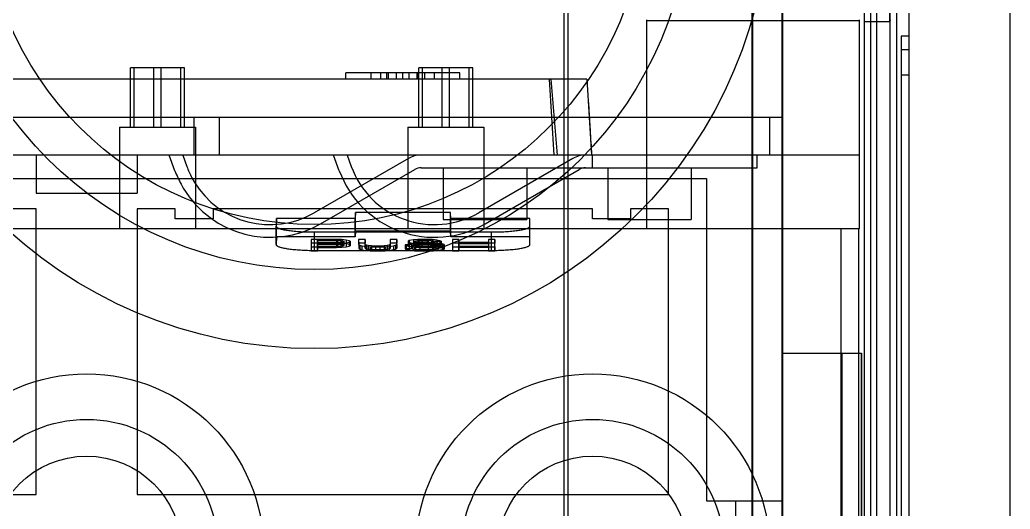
# Model space of a CAD drawing. Extents: x 0 to 226, y 0 to 271.
# Drawn here: x 147.7 to 226, y 47.6 to 86.3 of the extents above; entities that cross this region are included whole.
import ezdxf

# ---------------------------------------------------------------- set-up
doc = ezdxf.new("R2010")
doc.units = 0
doc.layers.add('-15N-THT. THIẾT BỊ ĐÓNG MỞ', color=40, linetype='CONTINUOUS')

# ---------------------------------------------------------------- blocks, each defined once
blk = doc.blocks.new('06 - N - SC VSD CHIẾU TRÊN ATV630D30~D45N4')
at = {"layer": '-15N-THT. THIẾT BỊ ĐÓNG MỞ'}
for p, q in [((112.995, -271), (112.995, -122.15)), ((78.038, -129), (78.038, -243.7)), ((104.99, -129), (104.99, -262)), ((94.99, -131.5), (94.99, -262)), ((92.6, -247), (92.6, -131.85)), ((92.661, -247), (92.661, -131.85)), ((94.982, -247), (94.982, -131.85)), ((101.481, -247), (101.481, -131.85)), ((101.99, -247), (101.99, -131.85)), ((102.453, -247), (102.453, -131.85)), ((103.49, -131.85), (103.49, -248)), ((104.03, -252.51), (104.03, -131.85)), ((103.481, -184.788), (103.481, -152.85)), ((77.704, -153.712), (77.704, -243.7)), ((84.282, -201.15), (84.282, -184.65)), ((84.282, -184.706), (101.088, -184.705)), ((101.088, -201.15), (101.088, -184.65)), ((103.497, -184.65), (103.481, -184.788)), ((101.481, -184.789), (103.481, -184.788)), ((104.39, -185.956), (104.39, -244.044)), ((104.39, -185.956), (104.39, -185.956)), ((104.99, -185.956), (104.39, -185.956)), ((104.99, -185.956), (104.99, -185.956)), ((104.39, -187), (104.99, -187)), ((104.39, -187), (104.39, -187)), ((104.99, -187), (104.99, -187)), ((47.733, -188.45), (43.467, -188.45)), ((43.467, -193.15), (43.467, -188.45)), ((43.767, -193.15), (43.767, -188.45)), ((45.299, -193.15), (45.299, -188.45)), ((45.901, -193.15), (45.901, -188.45)), ((47.433, -193.15), (47.433, -188.45)), ((47.733, -193.15), (47.733, -188.45)), ((70.523, -188.45), (66.257, -188.45)), ((66.257, -193.15), (66.257, -188.45)), ((66.557, -193.15), (66.557, -188.45)), ((68.089, -193.15), (68.089, -188.45)), ((68.691, -193.15), (68.691, -188.45)), ((70.223, -193.15), (70.223, -188.45)), ((70.523, -193.15), (70.523, -188.45)), ((76.693, -189.35), (3.297, -189.35)), ((69.49, -188.85), (60.49, -188.85)), ((60.49, -188.85), (60.49, -188.85)), ((60.49, -189.35), (60.49, -188.85)), ((60.49, -189.35), (60.49, -189.35)), ((62.49, -189.35), (62.49, -188.85)), ((63.24, -189.35), (63.24, -188.85)), ((63.74, -189.35), (63.74, -188.85)), ((66.115, -188.85), (63.865, -188.85)), ((63.865, -189.35), (63.865, -188.85)), ((64.49, -189.35), (64.49, -188.85)), ((64.99, -189.35), (64.99, -188.85)), ((65.49, -189.35), (65.49, -188.85)), ((66.115, -189.35), (66.115, -188.85)), ((66.24, -189.35), (66.24, -188.85)), ((66.74, -189.35), (66.74, -188.85)), ((67.49, -189.35), (67.49, -188.85)), ((69.49, -188.85), (69.49, -188.85)), ((69.49, -189.35), (69.49, -188.85)), ((69.49, -189.35), (69.49, -189.35)), ((76.556, -189.35), (76.922, -195.35)), ((79.545, -189.35), (76.693, -189.35)), ((76.693, -189.35), (77.194, -195.35)), ((79.545, -189.35), (79.545, -189.35)), ((79.545, -189.35), (79.91, -195.35)), ((104.39, -189), (104.99, -189)), ((79.657, -191.194), (79.667, -191.35)), ((79.667, -191.35), (79.682, -191.6)), ((79.682, -191.6), (79.697, -191.85)), ((1, -192.35), (94.99, -192.35)), ((48.5, -192.35), (48.5, -192.35)), ((48.5, -195.35), (48.5, -192.35)), ((50.5, -192.35), (50.5, -192.35)), ((50.5, -195.35), (50.5, -192.35)), ((79.697, -191.85), (79.712, -192.1)), ((79.712, -192.1), (79.743, -192.6)), ((79.737, -192.505), (79.75, -192.716)), ((93.99, -192.35), (93.99, -192.35)), ((93.99, -195.35), (93.99, -192.35)), ((94.99, -192.35), (94.99, -192.35)), ((42.6, -193.15), (48.6, -193.15)), ((42.6, -193.15), (42.6, -201.15)), ((48.6, -193.15), (48.6, -201.15)), ((65.39, -193.15), (71.39, -193.15)), ((65.39, -193.15), (65.39, -201.15)), ((71.39, -193.15), (71.39, -201.15)), ((79.743, -192.6), (79.758, -192.85)), ((79.75, -192.716), (79.763, -192.927)), ((79.758, -192.85), (79.788, -193.35)), ((79.763, -192.927), (79.776, -193.139)), ((79.776, -193.139), (79.788, -193.35)), ((79.788, -193.35), (79.804, -193.6)), ((79.788, -193.35), (79.804, -193.6)), ((79.804, -193.6), (79.91, -195.35)), ((79.804, -193.6), (79.819, -193.85)), ((79.819, -193.85), (79.834, -194.1)), ((79.834, -194.1), (79.85, -194.35)), ((79.85, -194.35), (79.865, -194.6)), ((79.865, -194.6), (79.88, -194.85)), ((79.88, -194.85), (79.896, -195.1)), ((101.088, -195.35), (13, -195.35)), ((36, -195.35), (36, -198.35)), ((44, -195.35), (44, -198.35)), ((46.982, -196.586), (46.533, -195.35)), ((46.533, -195.35), (46.533, -195.35)), ((47.597, -195.35), (47.922, -196.244)), ((47.597, -195.35), (47.597, -195.35)), ((48.5, -195.35), (48.5, -195.35)), ((50.5, -195.35), (50.5, -195.35)), ((65.428, -195.618), (57.99, -199.912)), ((59.523, -195.35), (59.523, -195.35)), ((59.972, -196.586), (59.523, -195.35)), ((60.587, -195.35), (60.587, -195.35)), ((60.587, -195.35), (60.912, -196.244)), ((65.428, -195.618), (65.428, -195.618)), ((66.428, -195.35), (66.428, -195.35)), ((78.428, -195.618), (70.99, -199.912)), ((78.428, -195.618), (78.428, -195.618)), ((79.428, -195.35), (79.428, -195.35)), ((79.896, -195.1), (79.911, -195.35)), ((79.91, -195.35), (79.91, -195.35)), ((79.99, -196.35), (79.99, -195.35)), ((79.99, -195.35), (79.99, -195.35)), ((92.99, -195.35), (92.99, -195.35)), ((92.99, -196.35), (92.99, -195.35)), ((93.99, -195.35), (93.99, -195.35)), ((94.99, -195.35), (94.99, -195.35)), ((101.088, -195.35), (101.088, -195.35)), ((47.922, -196.244), (47.922, -196.244)), ((60.912, -196.244), (60.912, -196.244)), ((66.428, -196.35), (66.428, -196.35)), ((66.428, -196.35), (92.99, -196.35)), ((68.19, -196.35), (68.19, -200.45)), ((74.79, -196.35), (74.79, -200.45)), ((77.99, -196.35), (77.99, -196.35)), ((79.428, -196.35), (79.428, -196.35)), ((79.99, -196.35), (79.99, -196.35)), ((81.19, -196.35), (81.19, -200.45)), ((87.79, -196.35), (87.79, -200.45)), ((90.99, -196.35), (90.99, -196.35)), ((92.99, -196.35), (92.99, -196.35)), ((-9, -197.2), (88.99, -197.2)), ((46.982, -196.586), (46.982, -196.586)), ((48.321, -197.139), (48.5, -197.456)), ((48.321, -197.139), (48.321, -197.139)), ((58.49, -200.778), (65.928, -196.484)), ((59.972, -196.586), (59.972, -196.586)), ((61.311, -197.139), (61.311, -197.139)), ((65.928, -196.484), (65.928, -196.484)), ((71.49, -200.778), (78.928, -196.484)), ((78.928, -196.484), (78.928, -196.484)), ((88.99, -197.2), (88.99, -197.2)), ((88.99, -197.2), (88.99, -222.7)), ((47.462, -197.654), (47.643, -197.971)), ((47.462, -197.654), (47.462, -197.654)), ((47.643, -197.971), (47.643, -197.971)), ((48.5, -197.456), (48.5, -197.456)), ((60.452, -197.654), (60.452, -197.654)), ((60.633, -197.971), (60.633, -197.971)), ((61.49, -197.456), (61.49, -197.456)), ((36, -198.35), (44, -198.35)), ((36, -199.6), (33, -199.6)), ((36, -199.6), (36, -199.6)), ((36, -222.2), (36, -199.6)), ((44, -199.6), (44, -199.6)), ((44, -199.6), (44, -222.2)), ((47, -199.6), (44, -199.6)), ((47, -199.6), (47, -199.6)), ((47, -200.4), (47, -199.6)), ((50, -199.6), (50, -199.6)), ((50, -199.6), (50, -200.4)), ((79.99, -199.6), (50, -199.6)), ((79.99, -199.6), (79.99, -199.6)), ((79.99, -200.4), (79.99, -199.6)), ((82.99, -199.6), (82.99, -199.6)), ((82.99, -199.6), (82.99, -200.4)), ((85.99, -199.6), (82.99, -199.6)), ((85.99, -199.6), (85.99, -199.6)), ((85.99, -222.2), (85.99, -199.6)), ((54.994, -200.359), (54.979, -200.969)), ((61.235, -200.359), (54.994, -200.359)), ((54.994, -201.813), (54.994, -200.359)), ((57.99, -199.912), (57.99, -199.912)), ((61.239, -199.901), (61.235, -200.359)), ((61.235, -201.813), (61.235, -200.359)), ((68.771, -199.901), (61.239, -199.901)), ((61.239, -201.355), (61.239, -199.901)), ((68.771, -201.355), (68.771, -199.901)), ((68.775, -200.359), (68.771, -199.901)), ((75.026, -200.359), (68.775, -200.359)), ((68.775, -201.813), (68.775, -200.359)), ((70.99, -199.912), (70.99, -199.912)), ((75.041, -200.969), (75.026, -200.359)), ((75.026, -201.813), (75.026, -200.359)), ((-83.471, -201.15), (101.088, -201.15)), ((36, -201.15), (36, -201.15)), ((44, -201.15), (44, -201.15)), ((47, -200.4), (47, -200.4)), ((50, -200.4), (47, -200.4)), ((50, -200.4), (50, -200.4)), ((54.979, -200.969), (54.979, -200.969)), ((54.979, -200.969), (54.979, -200.969)), ((54.979, -200.969), (54.979, -200.969)), ((54.979, -200.969), (54.979, -200.97)), ((54.979, -202.422), (54.979, -200.969)), ((54.979, -200.97), (54.979, -200.97)), ((54.979, -200.97), (54.979, -202.424)), ((54.979, -200.97), (54.982, -200.991)), ((54.982, -200.991), (54.992, -201.013)), ((54.992, -201.013), (55.007, -201.034)), ((55.007, -201.034), (55.03, -201.055)), ((55.03, -201.055), (55.059, -201.075)), ((55.059, -201.075), (55.094, -201.096)), ((55.094, -201.096), (55.136, -201.116)), ((55.136, -201.116), (55.184, -201.136)), ((55.184, -201.136), (55.238, -201.156)), ((55.238, -201.156), (55.297, -201.175)), ((58.49, -200.778), (58.49, -200.778)), ((68.19, -200.45), (74.79, -200.45)), ((71.49, -200.778), (71.49, -200.778)), ((74.723, -201.175), (74.783, -201.155)), ((74.783, -201.155), (74.837, -201.136)), ((74.837, -201.136), (74.885, -201.116)), ((74.885, -201.116), (74.926, -201.096)), ((74.926, -201.096), (74.961, -201.075)), ((74.961, -201.075), (74.99, -201.055)), ((74.99, -201.055), (75.013, -201.034)), ((75.013, -201.034), (75.029, -201.013)), ((75.029, -201.013), (75.038, -200.991)), ((75.038, -200.991), (75.041, -200.97)), ((75.041, -202.424), (75.041, -200.969)), ((75.041, -200.969), (75.041, -200.969)), ((75.041, -202.422), (75.041, -200.969)), ((79.99, -200.4), (79.99, -200.4)), ((82.99, -200.4), (79.99, -200.4)), ((81.19, -200.45), (87.79, -200.45)), ((82.99, -200.4), (82.99, -200.4)), ((84.282, -201.15), (84.282, -201.15)), ((85.99, -201.15), (85.99, -201.15)), ((88.99, -201.15), (88.99, -201.15)), ((99.645, -247), (99.645, -201.15)), ((101.042, -247), (101.042, -201.15)), ((101.088, -201.15), (101.088, -201.15)), ((54.994, -201.813), (54.979, -202.422)), ((61.235, -201.813), (54.994, -201.813)), ((55.297, -201.175), (55.363, -201.194)), ((55.363, -201.194), (55.434, -201.212)), ((55.434, -201.212), (55.511, -201.23)), ((55.511, -201.23), (55.593, -201.248)), ((55.593, -201.248), (55.68, -201.264)), ((55.68, -201.264), (55.773, -201.281)), ((55.773, -201.281), (55.87, -201.296)), ((55.87, -201.296), (55.971, -201.311)), ((55.971, -201.311), (56.077, -201.324)), ((56.077, -201.324), (56.187, -201.338)), ((56.187, -201.338), (56.291, -201.35)), ((56.291, -201.35), (56.408, -201.362)), ((56.408, -201.362), (56.53, -201.372)), ((56.53, -201.372), (56.654, -201.382)), ((56.654, -201.382), (56.781, -201.391)), ((56.781, -201.391), (56.911, -201.399)), ((56.911, -201.399), (57.042, -201.407)), ((57.042, -201.407), (57.175, -201.413)), ((57.175, -201.413), (57.31, -201.418)), ((57.31, -201.418), (57.447, -201.423)), ((57.447, -201.423), (57.584, -201.426)), ((57.584, -201.426), (57.723, -201.428)), ((57.723, -201.428), (57.864, -201.43)), ((57.864, -201.43), (58.005, -201.43)), ((58.005, -201.43), (72.005, -201.43)), ((58.005, -202.884), (58.005, -201.43)), ((61.239, -201.355), (61.235, -201.813)), ((68.771, -201.355), (61.239, -201.355)), ((68.775, -201.813), (68.771, -201.355)), ((75.026, -201.813), (68.775, -201.813)), ((72.005, -201.43), (72.146, -201.43)), ((72.005, -202.884), (72.005, -201.43)), ((72.146, -201.43), (72.287, -201.428)), ((72.287, -201.428), (72.426, -201.426)), ((72.426, -201.426), (72.563, -201.423)), ((72.563, -201.423), (72.7, -201.418)), ((72.7, -201.418), (72.834, -201.413)), ((72.834, -201.413), (72.967, -201.407)), ((72.967, -201.407), (73.099, -201.399)), ((73.099, -201.399), (73.228, -201.391)), ((73.228, -201.391), (73.355, -201.382)), ((73.355, -201.382), (73.48, -201.372)), ((73.48, -201.372), (73.602, -201.362)), ((73.602, -201.362), (73.72, -201.35)), ((73.72, -201.35), (73.834, -201.337)), ((73.834, -201.337), (73.944, -201.324)), ((73.944, -201.324), (74.05, -201.31)), ((74.05, -201.31), (74.152, -201.296)), ((74.152, -201.296), (74.249, -201.28)), ((74.249, -201.28), (74.342, -201.264)), ((74.342, -201.264), (74.429, -201.247)), ((74.429, -201.247), (74.511, -201.23)), ((74.511, -201.23), (74.587, -201.212)), ((74.587, -201.212), (74.658, -201.194)), ((74.658, -201.194), (74.723, -201.175)), ((75.041, -202.422), (75.026, -201.813)), ((54.979, -202.422), (54.979, -202.423)), ((54.979, -202.423), (54.979, -202.423)), ((54.979, -202.423), (54.979, -202.423)), ((54.979, -202.423), (54.979, -202.423)), ((54.979, -202.423), (54.979, -202.423)), ((54.979, -202.424), (54.982, -202.445)), ((54.982, -202.445), (54.992, -202.466)), ((54.992, -202.466), (55.007, -202.487)), ((55.007, -202.487), (55.03, -202.508)), ((55.03, -202.508), (55.059, -202.529)), ((55.059, -202.529), (55.094, -202.55)), ((55.094, -202.55), (55.136, -202.57)), ((55.136, -202.57), (55.184, -202.59)), ((55.184, -202.59), (55.238, -202.609)), ((55.238, -202.609), (55.297, -202.629)), ((55.297, -202.629), (55.363, -202.648)), ((55.363, -202.648), (55.434, -202.666)), ((55.434, -202.666), (55.511, -202.684)), ((55.511, -202.684), (55.593, -202.701)), ((55.593, -202.701), (55.68, -202.718)), ((55.68, -202.718), (55.773, -202.734)), ((55.773, -202.734), (55.87, -202.75)), ((59.756, -202.015), (57.75, -202.014)), ((57.75, -202.014), (57.75, -202.321)), ((57.75, -202.014), (57.754, -202.615)), ((59.756, -202.321), (57.75, -202.321)), ((57.75, -202.321), (57.754, -202.922)), ((57.754, -202.615), (57.754, -202.922)), ((57.754, -202.615), (58.256, -202.615)), ((58.256, -202.615), (58.257, -202.348)), ((58.256, -202.615), (58.256, -202.922)), ((58.256, -202.922), (58.257, -202.654)), ((58.257, -202.348), (58.257, -202.654)), ((58.257, -202.348), (59.755, -202.348)), ((58.257, -202.654), (59.755, -202.654)), ((58.259, -202.27), (58.26, -202.08)), ((58.259, -202.27), (58.259, -202.577)), ((59.838, -202.27), (58.259, -202.27)), ((58.259, -202.577), (58.26, -202.387)), ((59.838, -202.577), (58.259, -202.577)), ((58.26, -202.08), (58.26, -202.387)), ((58.26, -202.08), (59.838, -202.08)), ((58.26, -202.387), (59.838, -202.386)), ((59.755, -202.348), (60.173, -202.335)), ((59.755, -202.348), (59.755, -202.654)), ((59.755, -202.654), (60.173, -202.641)), ((60.174, -202.027), (59.756, -202.015)), ((59.756, -202.015), (59.756, -202.321)), ((60.174, -202.334), (59.756, -202.321)), ((59.838, -202.08), (59.838, -202.386)), ((59.838, -202.08), (60.086, -202.093)), ((60.087, -202.257), (59.838, -202.27)), ((59.838, -202.27), (59.838, -202.577)), ((59.838, -202.386), (60.086, -202.399)), ((60.087, -202.564), (59.838, -202.577)), ((60.086, -202.093), (60.086, -202.399)), ((60.086, -202.093), (60.251, -202.118)), ((60.086, -202.399), (60.251, -202.424)), ((60.252, -202.232), (60.087, -202.257)), ((60.087, -202.257), (60.087, -202.564)), ((60.252, -202.539), (60.087, -202.564)), ((60.173, -202.335), (60.507, -202.296)), ((60.173, -202.335), (60.173, -202.641)), ((60.173, -202.641), (60.507, -202.603)), ((60.508, -202.066), (60.174, -202.027)), ((60.174, -202.027), (60.174, -202.334)), ((60.508, -202.373), (60.174, -202.334)), ((60.251, -202.118), (60.251, -202.424)), ((60.251, -202.118), (60.334, -202.156)), ((60.251, -202.424), (60.334, -202.462)), ((60.335, -202.194), (60.252, -202.232)), ((60.252, -202.232), (60.252, -202.539)), ((60.335, -202.501), (60.252, -202.539)), ((60.334, -202.156), (60.334, -202.501)), ((60.507, -202.296), (60.758, -202.245)), ((60.507, -202.296), (60.507, -202.603)), ((60.507, -202.603), (60.758, -202.552)), ((60.759, -202.117), (60.508, -202.066)), ((60.508, -202.066), (60.508, -202.373)), ((60.759, -202.424), (60.508, -202.373)), ((60.758, -202.245), (60.842, -202.207)), ((60.758, -202.245), (60.758, -202.552)), ((60.758, -202.552), (60.842, -202.513)), ((60.759, -202.117), (60.759, -202.424)), ((60.842, -202.156), (60.759, -202.117)), ((60.842, -202.462), (60.759, -202.424)), ((60.842, -202.156), (60.842, -202.462)), ((60.842, -202.207), (60.842, -202.156)), ((60.842, -202.207), (60.842, -202.513)), ((60.842, -202.513), (60.842, -202.462)), ((62.01, -202.014), (61.5, -202.014)), ((61.5, -202.014), (61.5, -202.321)), ((61.5, -202.014), (61.503, -202.411)), ((62.01, -202.321), (61.5, -202.321)), ((61.5, -202.321), (61.5, -202.378)), ((61.5, -202.378), (61.501, -202.434)), ((61.501, -202.434), (61.502, -202.661)), ((61.502, -202.661), (61.503, -202.717)), ((61.503, -202.411), (61.503, -202.717)), ((61.503, -202.411), (61.587, -202.475)), ((61.503, -202.717), (61.515, -202.726)), ((61.515, -202.726), (61.527, -202.736)), ((61.587, -202.475), (61.587, -202.782)), ((61.587, -202.475), (61.754, -202.526)), ((61.754, -202.526), (61.754, -202.833)), ((61.754, -202.526), (62.088, -202.577)), ((62.007, -202.412), (62.01, -202.014)), ((62.09, -202.462), (62.007, -202.412)), ((62.007, -202.412), (62.007, -202.718)), ((62.007, -202.718), (62.008, -202.661)), ((62.043, -202.74), (62.007, -202.718)), ((62.008, -202.605), (62.009, -202.548)), ((62.008, -202.661), (62.008, -202.605)), ((62.009, -202.491), (62.01, -202.378)), ((62.009, -202.548), (62.009, -202.491)), ((62.01, -202.014), (62.01, -202.321)), ((62.01, -202.378), (62.01, -202.321)), ((62.088, -202.577), (62.088, -202.884)), ((62.088, -202.577), (62.422, -202.603)), ((62.256, -202.5), (62.09, -202.462)), ((62.09, -202.462), (62.09, -202.769)), ((62.505, -202.526), (62.256, -202.5)), ((62.256, -202.5), (62.256, -202.807)), ((62.422, -202.603), (62.422, -202.909)), ((62.422, -202.603), (62.838, -202.615)), ((62.838, -202.539), (62.505, -202.526)), ((62.505, -202.526), (62.505, -202.832)), ((63.172, -202.539), (62.838, -202.539)), ((62.838, -202.539), (62.838, -202.845)), ((62.838, -202.615), (62.838, -202.922)), ((62.838, -202.615), (63.172, -202.615)), ((63.505, -202.526), (63.172, -202.539)), ((63.172, -202.539), (63.172, -202.845)), ((63.172, -202.615), (63.588, -202.603)), ((63.172, -202.615), (63.172, -202.922)), ((63.754, -202.5), (63.505, -202.526)), ((63.505, -202.526), (63.505, -202.832)), ((63.588, -202.603), (63.922, -202.577)), ((63.588, -202.603), (63.588, -202.909)), ((63.92, -202.462), (63.754, -202.5)), ((63.754, -202.5), (63.754, -202.807)), ((64.003, -202.412), (63.92, -202.462)), ((63.92, -202.462), (63.92, -202.769)), ((63.922, -202.577), (64.256, -202.526)), ((63.922, -202.577), (63.922, -202.884)), ((63.979, -202.733), (63.967, -202.74)), ((63.991, -202.725), (63.979, -202.733)), ((64.003, -202.718), (63.991, -202.725)), ((64.51, -202.014), (64, -202.014)), ((64, -202.014), (64, -202.321)), ((64, -202.014), (64.003, -202.412)), ((64.51, -202.321), (64, -202.321)), ((64, -202.321), (64.003, -202.718)), ((64.003, -202.412), (64.003, -202.718)), ((64.256, -202.526), (64.423, -202.475)), ((64.256, -202.526), (64.256, -202.833)), ((64.423, -202.475), (64.507, -202.411)), ((64.423, -202.475), (64.423, -202.782)), ((64.483, -202.736), (64.495, -202.726)), ((64.495, -202.726), (64.507, -202.717)), ((64.507, -202.411), (64.51, -202.014)), ((64.507, -202.717), (64.51, -202.321)), ((64.507, -202.411), (64.507, -202.717)), ((64.51, -202.014), (64.51, -202.321)), ((65.673, -202.449), (65.169, -202.449)), ((65.169, -202.449), (65.169, -202.756)), ((65.169, -202.449), (65.254, -202.5)), ((65.254, -202.5), (65.254, -202.807)), ((65.254, -202.5), (65.505, -202.564)), ((65.501, -202.104), (65.418, -202.156)), ((65.418, -202.156), (65.418, -202.462)), ((65.418, -202.156), (65.418, -202.163)), ((65.418, -202.163), (65.418, -202.17)), ((65.418, -202.17), (65.418, -202.178)), ((65.418, -202.178), (65.418, -202.185)), ((65.418, -202.185), (65.418, -202.192)), ((65.418, -202.192), (65.418, -202.2)), ((65.418, -202.2), (65.418, -202.207)), ((65.418, -202.207), (65.418, -202.513)), ((65.418, -202.207), (65.43, -202.214)), ((65.441, -202.448), (65.418, -202.462)), ((65.418, -202.462), (65.418, -202.47)), ((65.418, -202.47), (65.418, -202.477)), ((65.418, -202.477), (65.418, -202.484)), ((65.418, -202.484), (65.418, -202.491)), ((65.418, -202.491), (65.418, -202.499)), ((65.418, -202.499), (65.418, -202.506)), ((65.418, -202.506), (65.418, -202.513)), ((65.418, -202.513), (65.43, -202.521)), ((65.43, -202.214), (65.442, -202.222)), ((65.43, -202.521), (65.442, -202.528)), ((65.453, -202.44), (65.441, -202.448)), ((65.442, -202.222), (65.454, -202.229)), ((65.442, -202.528), (65.454, -202.535)), ((65.501, -202.411), (65.453, -202.44)), ((65.454, -202.229), (65.466, -202.236)), ((65.454, -202.535), (65.466, -202.543)), ((65.466, -202.236), (65.478, -202.243)), ((65.466, -202.543), (65.478, -202.55)), ((65.478, -202.243), (65.49, -202.251)), ((65.478, -202.55), (65.49, -202.557)), ((65.49, -202.251), (65.502, -202.258)), ((65.49, -202.557), (65.502, -202.565)), ((65.835, -202.053), (65.501, -202.104)), ((65.501, -202.104), (65.501, -202.411)), ((65.549, -202.404), (65.501, -202.411)), ((65.502, -202.258), (65.502, -202.565)), ((65.502, -202.258), (65.837, -202.309)), ((65.502, -202.565), (65.55, -202.572)), ((65.505, -202.564), (65.505, -202.871)), ((65.505, -202.564), (65.922, -202.603)), ((65.596, -202.396), (65.549, -202.404)), ((65.55, -202.572), (65.645, -202.587)), ((65.692, -202.382), (65.596, -202.396)), ((65.645, -202.587), (65.693, -202.594)), ((65.756, -202.488), (65.673, -202.449)), ((65.673, -202.449), (65.673, -202.756)), ((65.74, -202.374), (65.692, -202.382)), ((65.693, -202.594), (65.837, -202.616)), ((65.788, -202.367), (65.74, -202.374)), ((66.005, -202.526), (65.756, -202.488)), ((65.756, -202.488), (65.756, -202.794)), ((65.835, -202.36), (65.788, -202.367)), ((66.17, -202.027), (65.835, -202.053)), ((65.835, -202.053), (65.835, -202.36)), ((65.931, -202.352), (65.835, -202.36)), ((65.837, -202.309), (65.837, -202.616)), ((65.837, -202.309), (66.171, -202.335)), ((65.837, -202.616), (65.884, -202.619)), ((65.884, -202.619), (65.932, -202.623)), ((65.922, -202.603), (65.922, -202.909)), ((65.922, -202.603), (66.338, -202.615)), ((65.925, -202.187), (65.926, -202.176)), ((65.925, -202.19), (65.925, -202.187)), ((65.925, -202.194), (65.925, -202.19)), ((66.008, -202.232), (65.925, -202.194)), ((65.925, -202.194), (65.925, -202.501)), ((65.925, -202.493), (65.926, -202.482)), ((65.925, -202.497), (65.925, -202.493)), ((65.925, -202.501), (65.925, -202.497)), ((65.937, -202.506), (65.925, -202.501)), ((65.926, -202.169), (66.009, -202.131)), ((65.926, -202.172), (65.926, -202.169)), ((65.926, -202.169), (65.926, -202.475)), ((65.926, -202.176), (65.926, -202.172)), ((65.926, -202.475), (65.973, -202.454)), ((65.926, -202.479), (65.926, -202.475)), ((65.926, -202.482), (65.926, -202.479)), ((65.979, -202.349), (65.931, -202.352)), ((65.932, -202.623), (66.028, -202.63)), ((65.949, -202.511), (65.937, -202.506)), ((65.961, -202.517), (65.949, -202.511)), ((65.973, -202.522), (65.961, -202.517)), ((65.973, -202.454), (65.985, -202.448)), ((65.984, -202.528), (65.973, -202.522)), ((66.027, -202.345), (65.979, -202.349)), ((65.996, -202.533), (65.984, -202.528)), ((65.985, -202.448), (65.997, -202.443)), ((66.008, -202.539), (65.996, -202.533)), ((65.997, -202.443), (66.009, -202.437)), ((66.338, -202.539), (66.005, -202.526)), ((66.005, -202.526), (66.005, -202.832)), ((66.256, -202.257), (66.008, -202.232)), ((66.008, -202.232), (66.008, -202.539)), ((66.043, -202.542), (66.008, -202.539)), ((66.009, -202.131), (66.257, -202.105)), ((66.009, -202.131), (66.009, -202.437)), ((66.009, -202.437), (66.044, -202.434)), ((66.074, -202.341), (66.027, -202.345)), ((66.028, -202.63), (66.075, -202.634)), ((66.221, -202.56), (66.043, -202.542)), ((66.044, -202.434), (66.08, -202.43)), ((66.122, -202.338), (66.074, -202.341)), ((66.075, -202.634), (66.171, -202.641)), ((66.08, -202.43), (66.151, -202.423)), ((66.17, -202.334), (66.122, -202.338)), ((66.151, -202.423), (66.186, -202.419)), ((66.504, -202.015), (66.17, -202.027)), ((66.17, -202.027), (66.17, -202.334)), ((66.361, -202.327), (66.17, -202.334)), ((66.171, -202.335), (66.171, -202.641)), ((66.171, -202.335), (66.505, -202.348)), ((66.171, -202.641), (66.218, -202.643)), ((66.186, -202.419), (66.222, -202.416)), ((66.218, -202.643), (66.266, -202.645)), ((66.256, -202.564), (66.221, -202.56)), ((66.222, -202.416), (66.257, -202.412)), ((66.506, -202.27), (66.256, -202.257)), ((66.256, -202.257), (66.256, -202.564)), ((66.328, -202.568), (66.256, -202.564)), ((66.257, -202.105), (66.506, -202.093)), ((66.257, -202.105), (66.257, -202.412)), ((66.257, -202.412), (66.293, -202.41)), ((66.266, -202.645), (66.314, -202.647)), ((66.293, -202.41), (66.328, -202.408)), ((66.314, -202.647), (66.362, -202.649)), ((66.328, -202.408), (66.364, -202.407)), ((66.363, -202.569), (66.328, -202.568)), ((67.005, -202.539), (66.338, -202.539)), ((66.338, -202.539), (66.338, -202.845)), ((66.338, -202.615), (66.338, -202.922)), ((66.338, -202.615), (67.005, -202.615)), ((66.409, -202.325), (66.361, -202.327)), ((66.362, -202.649), (66.409, -202.651)), ((66.47, -202.575), (66.363, -202.569)), ((66.364, -202.407), (66.435, -202.403)), ((66.504, -202.321), (66.409, -202.325)), ((66.409, -202.651), (66.457, -202.652)), ((66.435, -202.403), (66.47, -202.401)), ((66.457, -202.652), (66.505, -202.654)), ((66.47, -202.401), (66.506, -202.399)), ((66.506, -202.577), (66.47, -202.575)), ((66.922, -202.015), (66.504, -202.015)), ((66.504, -202.015), (66.504, -202.321)), ((66.922, -202.321), (66.504, -202.321)), ((66.505, -202.348), (66.505, -202.654)), ((66.505, -202.348), (67.005, -202.348)), ((66.505, -202.654), (66.576, -202.654)), ((66.506, -202.093), (66.506, -202.399)), ((66.506, -202.093), (67.004, -202.093)), ((67.005, -202.27), (66.506, -202.27)), ((66.506, -202.27), (66.506, -202.577)), ((66.506, -202.399), (67.004, -202.399)), ((66.577, -202.577), (66.506, -202.577)), ((66.576, -202.654), (66.648, -202.654)), ((66.648, -202.577), (66.577, -202.577)), ((66.791, -202.577), (66.648, -202.577)), ((66.648, -202.654), (66.719, -202.654)), ((66.719, -202.654), (66.79, -202.654)), ((66.79, -202.654), (66.862, -202.654)), ((66.863, -202.577), (66.791, -202.577)), ((66.862, -202.654), (66.933, -202.654)), ((66.934, -202.577), (66.863, -202.577)), ((67.341, -202.027), (66.922, -202.015)), ((66.922, -202.015), (66.922, -202.321)), ((66.982, -202.323), (66.922, -202.321)), ((66.933, -202.654), (67.005, -202.654)), ((67.005, -202.577), (66.934, -202.577)), ((67.042, -202.325), (66.982, -202.323)), ((67.004, -202.093), (67.004, -202.399)), ((67.004, -202.093), (67.253, -202.105)), ((67.004, -202.399), (67.04, -202.401)), ((67.423, -202.283), (67.005, -202.27)), ((67.005, -202.27), (67.005, -202.577)), ((67.005, -202.348), (67.005, -202.654)), ((67.005, -202.348), (67.337, -202.36)), ((67.338, -202.526), (67.005, -202.539)), ((67.005, -202.539), (67.005, -202.845)), ((67.184, -202.582), (67.005, -202.577)), ((67.005, -202.615), (67.422, -202.603)), ((67.005, -202.615), (67.005, -202.922)), ((67.005, -202.654), (67.052, -202.656)), ((67.04, -202.401), (67.075, -202.403)), ((67.101, -202.327), (67.042, -202.325)), ((67.052, -202.656), (67.1, -202.658)), ((67.075, -202.403), (67.111, -202.405)), ((67.1, -202.658), (67.195, -202.662)), ((67.161, -202.329), (67.101, -202.327)), ((67.111, -202.405), (67.146, -202.406)), ((67.146, -202.406), (67.182, -202.408)), ((67.221, -202.33), (67.161, -202.329)), ((67.182, -202.408), (67.217, -202.41)), ((67.244, -202.584), (67.184, -202.582)), ((67.195, -202.662), (67.242, -202.663)), ((67.217, -202.41), (67.253, -202.412)), ((67.281, -202.332), (67.221, -202.33)), ((67.242, -202.663), (67.337, -202.667)), ((67.303, -202.586), (67.244, -202.584)), ((67.253, -202.105), (67.253, -202.412)), ((67.253, -202.105), (67.418, -202.131)), ((67.253, -202.412), (67.276, -202.416)), ((67.276, -202.416), (67.3, -202.419)), ((67.341, -202.334), (67.281, -202.332)), ((67.3, -202.419), (67.324, -202.423)), ((67.363, -202.588), (67.303, -202.586)), ((67.324, -202.423), (67.347, -202.426)), ((67.337, -202.36), (67.337, -202.667)), ((67.337, -202.36), (67.587, -202.386)), ((67.337, -202.667), (67.373, -202.671)), ((67.588, -202.5), (67.338, -202.526)), ((67.338, -202.526), (67.338, -202.832)), ((67.675, -202.066), (67.341, -202.027)), ((67.341, -202.027), (67.341, -202.334)), ((67.388, -202.34), (67.341, -202.334)), ((67.347, -202.426), (67.371, -202.43)), ((67.423, -202.59), (67.363, -202.588)), ((67.371, -202.43), (67.394, -202.434)), ((67.373, -202.671), (67.516, -202.685)), ((67.436, -202.345), (67.388, -202.34)), ((67.394, -202.434), (67.418, -202.437)), ((67.418, -202.131), (67.418, -202.437)), ((67.418, -202.131), (67.43, -202.134)), ((67.418, -202.437), (67.442, -202.445)), ((67.422, -202.603), (67.755, -202.577)), ((67.422, -202.603), (67.422, -202.909)), ((67.757, -202.309), (67.423, -202.283)), ((67.423, -202.283), (67.423, -202.59)), ((67.47, -202.593), (67.423, -202.59)), ((67.43, -202.134), (67.442, -202.138)), ((67.484, -202.351), (67.436, -202.345)), ((67.442, -202.138), (67.454, -202.142)), ((67.442, -202.445), (67.454, -202.448)), ((67.454, -202.142), (67.466, -202.145)), ((67.454, -202.448), (67.466, -202.452)), ((67.466, -202.145), (67.49, -202.153)), ((67.466, -202.452), (67.478, -202.456)), ((67.518, -202.597), (67.47, -202.593)), ((67.478, -202.456), (67.502, -202.463)), ((67.58, -202.362), (67.484, -202.351)), ((67.49, -202.153), (67.502, -202.156)), ((67.502, -202.156), (67.502, -202.463)), ((67.502, -202.156), (68.011, -202.156)), ((67.502, -202.463), (68.011, -202.463)), ((67.516, -202.685), (67.551, -202.689)), ((67.613, -202.604), (67.518, -202.597)), ((67.551, -202.689), (67.587, -202.692)), ((67.627, -202.367), (67.58, -202.362)), ((67.587, -202.386), (67.587, -202.692)), ((67.587, -202.386), (67.753, -202.424)), ((67.587, -202.692), (67.611, -202.698)), ((67.611, -202.495), (67.588, -202.5)), ((67.588, -202.5), (67.588, -202.807)), ((67.635, -202.489), (67.611, -202.495)), ((67.611, -202.698), (67.658, -202.709)), ((67.661, -202.608), (67.613, -202.604)), ((67.675, -202.373), (67.627, -202.367)), ((67.659, -202.484), (67.635, -202.489)), ((67.658, -202.709), (67.682, -202.714)), ((67.682, -202.478), (67.659, -202.484)), ((67.709, -202.612), (67.661, -202.608)), ((67.926, -202.117), (67.675, -202.066)), ((67.675, -202.066), (67.675, -202.373)), ((67.926, -202.424), (67.675, -202.373)), ((67.706, -202.473), (67.682, -202.478)), ((67.682, -202.714), (67.706, -202.72)), ((67.73, -202.468), (67.706, -202.473)), ((67.706, -202.72), (67.73, -202.725)), ((67.757, -202.615), (67.709, -202.612)), ((67.753, -202.462), (67.73, -202.468)), ((67.73, -202.725), (67.753, -202.731)), ((67.753, -202.424), (67.753, -202.731)), ((67.753, -202.424), (67.753, -202.434)), ((67.753, -202.434), (67.753, -202.437)), ((67.753, -202.437), (67.753, -202.444)), ((67.753, -202.444), (67.753, -202.445)), ((67.753, -202.444), (67.753, -202.75)), ((67.753, -202.445), (67.753, -202.447)), ((67.753, -202.447), (67.753, -202.449)), ((67.753, -202.449), (67.753, -202.451)), ((67.753, -202.451), (67.753, -202.453)), ((67.753, -202.453), (67.753, -202.455)), ((67.753, -202.455), (67.753, -202.456)), ((67.753, -202.455), (67.753, -202.761)), ((67.753, -202.456), (67.753, -202.457)), ((67.753, -202.457), (67.753, -202.458)), ((67.753, -202.458), (67.753, -202.46)), ((67.753, -202.461), (67.753, -202.462)), ((67.753, -202.462), (67.753, -202.769)), ((67.753, -202.731), (67.753, -202.74)), ((67.753, -202.46), (67.753, -202.461)), ((67.755, -202.577), (68.089, -202.526)), ((67.755, -202.577), (67.755, -202.884)), ((68.09, -202.36), (67.757, -202.309)), ((67.757, -202.309), (67.757, -202.615)), ((67.804, -202.623), (67.757, -202.615)), ((67.852, -202.63), (67.804, -202.623)), ((67.9, -202.637), (67.852, -202.63)), ((67.947, -202.645), (67.9, -202.637)), ((68.011, -202.156), (67.926, -202.117)), ((67.926, -202.117), (67.926, -202.424)), ((68.011, -202.463), (67.926, -202.424)), ((67.995, -202.652), (67.947, -202.645)), ((68.043, -202.659), (67.995, -202.652)), ((68.011, -202.156), (68.011, -202.463)), ((68.09, -202.666), (68.043, -202.659)), ((68.089, -202.526), (68.256, -202.475)), ((68.089, -202.526), (68.089, -202.833)), ((68.257, -202.411), (68.09, -202.36)), ((68.09, -202.36), (68.09, -202.666)), ((68.114, -202.674), (68.09, -202.666)), ((68.138, -202.681), (68.114, -202.674)), ((68.209, -202.703), (68.138, -202.681)), ((68.233, -202.71), (68.209, -202.703)), ((68.257, -202.717), (68.233, -202.71)), ((68.256, -202.475), (68.257, -202.411)), ((68.256, -202.475), (68.256, -202.782)), ((68.257, -202.411), (68.257, -202.717)), ((68.257, -202.727), (68.257, -202.717)), ((68.257, -202.736), (68.257, -202.727)), ((69.427, -202.014), (68.917, -202.014)), ((68.917, -202.014), (68.917, -202.321)), ((68.917, -202.014), (68.92, -202.615)), ((69.427, -202.321), (68.917, -202.321)), ((68.917, -202.321), (68.917, -202.407)), ((68.917, -202.407), (68.918, -202.493)), ((68.918, -202.493), (68.918, -202.579)), ((68.918, -202.579), (68.919, -202.664)), ((68.919, -202.664), (68.919, -202.75)), ((68.92, -202.615), (68.92, -202.922)), ((68.92, -202.615), (69.423, -202.615)), ((69.423, -202.615), (69.424, -202.335)), ((69.423, -202.615), (69.423, -202.922)), ((69.423, -202.922), (69.424, -202.642)), ((69.424, -202.335), (69.424, -202.642)), ((69.424, -202.335), (71.753, -202.335)), ((69.424, -202.642), (71.753, -202.642)), ((69.426, -202.257), (69.427, -202.014)), ((71.751, -202.257), (69.426, -202.257)), ((69.426, -202.257), (69.426, -202.564)), ((69.426, -202.425), (69.427, -202.356)), ((69.426, -202.46), (69.426, -202.425)), ((69.426, -202.495), (69.426, -202.46)), ((69.426, -202.529), (69.426, -202.495)), ((69.426, -202.564), (69.426, -202.529)), ((71.751, -202.564), (69.426, -202.564)), ((69.427, -202.014), (69.427, -202.321)), ((69.427, -202.356), (69.427, -202.321)), ((72.26, -202.014), (71.75, -202.014)), ((71.75, -202.014), (71.75, -202.321)), ((71.75, -202.014), (71.751, -202.257)), ((72.26, -202.321), (71.75, -202.321)), ((71.75, -202.321), (71.75, -202.356)), ((71.75, -202.356), (71.75, -202.39)), ((71.75, -202.39), (71.75, -202.425)), ((71.75, -202.425), (71.75, -202.46)), ((71.75, -202.46), (71.751, -202.495)), ((71.751, -202.257), (71.751, -202.564)), ((71.751, -202.495), (71.751, -202.529)), ((71.751, -202.529), (71.751, -202.564)), ((71.753, -202.335), (71.753, -202.642)), ((71.753, -202.335), (71.754, -202.615)), ((71.753, -202.642), (71.754, -202.922)), ((71.754, -202.615), (71.754, -202.922)), ((71.754, -202.615), (72.256, -202.615)), ((72.256, -202.615), (72.26, -202.014)), ((72.256, -202.615), (72.256, -202.922)), ((72.257, -202.75), (72.258, -202.664)), ((72.258, -202.579), (72.259, -202.493)), ((72.258, -202.664), (72.258, -202.579)), ((72.259, -202.407), (72.26, -202.321)), ((72.259, -202.493), (72.259, -202.407)), ((72.26, -202.014), (72.26, -202.321)), ((74.152, -202.749), (74.249, -202.734)), ((74.249, -202.734), (74.342, -202.718)), ((74.342, -202.718), (74.429, -202.701)), ((74.429, -202.701), (74.511, -202.684)), ((74.511, -202.684), (74.587, -202.666)), ((74.587, -202.666), (74.658, -202.647)), ((74.658, -202.647), (74.723, -202.628)), ((74.723, -202.628), (74.783, -202.609)), ((74.783, -202.609), (74.837, -202.589)), ((74.837, -202.589), (74.885, -202.57)), ((74.885, -202.57), (74.926, -202.549)), ((74.926, -202.549), (74.961, -202.529)), ((74.961, -202.529), (74.99, -202.508)), ((74.99, -202.508), (75.013, -202.487)), ((75.013, -202.487), (75.029, -202.466)), ((75.029, -202.466), (75.038, -202.445)), ((75.038, -202.445), (75.041, -202.424)), ((75.041, -202.423), (75.041, -202.422)), ((55.87, -202.75), (55.971, -202.764)), ((55.971, -202.764), (56.077, -202.778)), ((56.077, -202.778), (56.187, -202.791)), ((56.187, -202.791), (56.291, -202.804)), ((56.291, -202.804), (56.408, -202.815)), ((56.408, -202.815), (56.53, -202.826)), ((56.53, -202.826), (56.654, -202.836)), ((56.654, -202.836), (56.781, -202.845)), ((56.781, -202.845), (56.911, -202.853)), ((56.911, -202.853), (57.042, -202.86)), ((57.042, -202.86), (57.175, -202.867)), ((57.175, -202.867), (57.31, -202.872)), ((57.31, -202.872), (57.447, -202.876)), ((57.447, -202.876), (57.584, -202.88)), ((57.584, -202.88), (57.723, -202.882)), ((57.723, -202.882), (57.864, -202.884)), ((57.754, -202.922), (58.256, -202.922)), ((57.864, -202.884), (58.005, -202.884)), ((58.005, -202.884), (72.005, -202.884)), ((61.527, -202.736), (61.539, -202.745)), ((61.539, -202.745), (61.551, -202.754)), ((61.551, -202.754), (61.563, -202.763)), ((61.563, -202.763), (61.575, -202.773)), ((61.575, -202.773), (61.587, -202.782)), ((61.587, -202.782), (61.611, -202.789)), ((61.611, -202.789), (61.635, -202.796)), ((61.635, -202.796), (61.683, -202.811)), ((61.683, -202.811), (61.707, -202.818)), ((61.707, -202.818), (61.73, -202.825)), ((61.73, -202.825), (61.754, -202.833)), ((61.754, -202.833), (62.088, -202.884)), ((62.054, -202.747), (62.043, -202.74)), ((62.066, -202.754), (62.054, -202.747)), ((62.09, -202.769), (62.066, -202.754)), ((62.088, -202.884), (62.136, -202.887)), ((62.137, -202.78), (62.09, -202.769)), ((62.136, -202.887), (62.183, -202.891)), ((62.161, -202.785), (62.137, -202.78)), ((62.208, -202.796), (62.161, -202.785)), ((62.183, -202.891), (62.231, -202.895)), ((62.232, -202.801), (62.208, -202.796)), ((62.231, -202.895), (62.279, -202.898)), ((62.256, -202.807), (62.232, -202.801)), ((62.291, -202.811), (62.256, -202.807)), ((62.279, -202.898), (62.326, -202.902)), ((62.327, -202.814), (62.291, -202.811)), ((62.326, -202.902), (62.374, -202.905)), ((62.434, -202.825), (62.327, -202.814)), ((62.374, -202.905), (62.422, -202.909)), ((62.422, -202.909), (62.481, -202.911)), ((62.47, -202.829), (62.434, -202.825)), ((62.505, -202.832), (62.47, -202.829)), ((62.481, -202.911), (62.541, -202.913)), ((62.553, -202.834), (62.505, -202.832)), ((62.541, -202.913), (62.6, -202.915)), ((62.648, -202.838), (62.553, -202.834)), ((62.6, -202.915), (62.66, -202.916)), ((62.696, -202.84), (62.648, -202.838)), ((62.66, -202.916), (62.719, -202.918)), ((62.743, -202.842), (62.696, -202.84)), ((62.719, -202.918), (62.779, -202.92)), ((62.791, -202.843), (62.743, -202.842)), ((62.779, -202.92), (62.838, -202.922)), ((62.838, -202.845), (62.791, -202.843)), ((63.172, -202.845), (62.838, -202.845)), ((62.838, -202.922), (63.172, -202.922)), ((63.219, -202.843), (63.172, -202.845)), ((63.172, -202.922), (63.231, -202.92)), ((63.267, -202.842), (63.219, -202.843)), ((63.231, -202.92), (63.291, -202.918)), ((63.314, -202.84), (63.267, -202.842)), ((63.291, -202.918), (63.35, -202.916)), ((63.362, -202.838), (63.314, -202.84)), ((63.35, -202.916), (63.41, -202.915)), ((63.457, -202.834), (63.362, -202.838)), ((63.41, -202.915), (63.469, -202.913)), ((63.505, -202.832), (63.457, -202.834)), ((63.469, -202.913), (63.529, -202.911)), ((63.54, -202.829), (63.505, -202.832)), ((63.529, -202.911), (63.588, -202.909)), ((63.612, -202.821), (63.54, -202.829)), ((63.588, -202.909), (63.636, -202.905)), ((63.647, -202.818), (63.612, -202.821)), ((63.636, -202.905), (63.684, -202.902)), ((63.754, -202.807), (63.647, -202.818)), ((63.684, -202.902), (63.731, -202.898)), ((63.731, -202.898), (63.779, -202.895)), ((63.778, -202.801), (63.754, -202.807)), ((63.825, -202.79), (63.778, -202.801)), ((63.779, -202.895), (63.827, -202.891)), ((63.849, -202.785), (63.825, -202.79)), ((63.827, -202.891), (63.922, -202.884)), ((63.873, -202.78), (63.849, -202.785)), ((63.897, -202.774), (63.873, -202.78)), ((63.92, -202.769), (63.897, -202.774)), ((63.956, -202.747), (63.92, -202.769)), ((63.922, -202.884), (64.017, -202.869)), ((63.967, -202.74), (63.956, -202.747)), ((64.017, -202.869), (64.065, -202.862)), ((64.065, -202.862), (64.113, -202.854)), ((64.113, -202.854), (64.16, -202.847)), ((64.16, -202.847), (64.208, -202.84)), ((64.208, -202.84), (64.256, -202.833)), ((64.256, -202.833), (64.28, -202.825)), ((64.28, -202.825), (64.303, -202.818)), ((64.303, -202.818), (64.327, -202.811)), ((64.327, -202.811), (64.375, -202.796)), ((64.375, -202.796), (64.399, -202.789)), ((64.399, -202.789), (64.423, -202.782)), ((64.423, -202.782), (64.447, -202.763)), ((64.447, -202.763), (64.459, -202.754)), ((64.459, -202.754), (64.471, -202.745)), ((64.471, -202.745), (64.483, -202.736)), ((65.673, -202.756), (65.169, -202.756)), ((65.169, -202.756), (65.193, -202.77)), ((65.193, -202.77), (65.206, -202.778)), ((65.206, -202.778), (65.218, -202.785)), ((65.218, -202.785), (65.23, -202.792)), ((65.23, -202.792), (65.242, -202.8)), ((65.242, -202.8), (65.254, -202.807)), ((65.254, -202.807), (65.29, -202.816)), ((65.29, -202.816), (65.326, -202.825)), ((65.326, -202.825), (65.361, -202.834)), ((65.361, -202.834), (65.397, -202.844)), ((65.397, -202.844), (65.433, -202.853)), ((65.433, -202.853), (65.469, -202.862)), ((65.469, -202.862), (65.505, -202.871)), ((65.505, -202.871), (65.564, -202.876)), ((65.564, -202.876), (65.624, -202.882)), ((65.624, -202.882), (65.862, -202.904)), ((65.685, -202.761), (65.673, -202.756)), ((65.744, -202.789), (65.685, -202.761)), ((65.756, -202.794), (65.744, -202.789)), ((65.792, -202.8), (65.756, -202.794)), ((65.827, -202.805), (65.792, -202.8)), ((65.863, -202.811), (65.827, -202.805)), ((65.862, -202.904), (65.922, -202.909)), ((65.899, -202.816), (65.863, -202.811)), ((65.934, -202.821), (65.899, -202.816)), ((65.922, -202.909), (65.981, -202.911)), ((65.97, -202.827), (65.934, -202.821)), ((66.005, -202.832), (65.97, -202.827)), ((65.981, -202.911), (66.16, -202.916)), ((66.053, -202.834), (66.005, -202.832)), ((66.148, -202.838), (66.053, -202.834)), ((66.196, -202.84), (66.148, -202.838)), ((66.16, -202.916), (66.219, -202.918)), ((66.291, -202.843), (66.196, -202.84)), ((66.219, -202.918), (66.338, -202.922)), ((66.338, -202.845), (66.291, -202.843)), ((67.005, -202.845), (66.338, -202.845)), ((66.338, -202.922), (67.005, -202.922)), ((67.052, -202.843), (67.005, -202.845)), ((67.005, -202.922), (67.065, -202.92)), ((67.1, -202.842), (67.052, -202.843)), ((67.065, -202.92), (67.124, -202.918)), ((67.148, -202.84), (67.1, -202.842)), ((67.124, -202.918), (67.184, -202.916)), ((67.195, -202.838), (67.148, -202.84)), ((67.184, -202.916), (67.243, -202.915)), ((67.243, -202.836), (67.195, -202.838)), ((67.29, -202.834), (67.243, -202.836)), ((67.243, -202.915), (67.362, -202.911)), ((67.338, -202.832), (67.29, -202.834)), ((67.374, -202.829), (67.338, -202.832)), ((67.362, -202.911), (67.422, -202.909)), ((67.588, -202.807), (67.374, -202.829)), ((67.422, -202.909), (67.469, -202.905)), ((67.469, -202.905), (67.565, -202.898)), ((67.565, -202.898), (67.612, -202.895)), ((67.611, -202.801), (67.588, -202.807)), ((67.635, -202.796), (67.611, -202.801)), ((67.612, -202.895), (67.66, -202.891)), ((67.659, -202.791), (67.635, -202.796)), ((67.682, -202.785), (67.659, -202.791)), ((67.66, -202.891), (67.755, -202.884)), ((67.706, -202.78), (67.682, -202.785)), ((67.73, -202.774), (67.706, -202.78)), ((67.753, -202.769), (67.73, -202.774)), ((67.753, -202.74), (67.753, -202.744)), ((67.753, -202.744), (67.753, -202.747)), ((67.753, -202.747), (67.753, -202.75)), ((67.753, -202.75), (67.753, -202.752)), ((67.753, -202.752), (67.753, -202.754)), ((67.753, -202.754), (67.753, -202.756)), ((67.753, -202.756), (67.753, -202.758)), ((67.753, -202.758), (67.753, -202.759)), ((67.753, -202.759), (67.753, -202.761)), ((67.753, -202.761), (67.753, -202.762)), ((67.753, -202.762), (67.753, -202.764)), ((67.753, -202.764), (67.753, -202.765)), ((67.753, -202.765), (67.753, -202.766)), ((67.753, -202.767), (67.753, -202.769)), ((67.753, -202.766), (67.753, -202.767)), ((67.755, -202.884), (67.803, -202.876)), ((67.803, -202.876), (67.851, -202.869)), ((67.851, -202.869), (67.898, -202.862)), ((67.898, -202.862), (67.946, -202.854)), ((67.946, -202.854), (67.994, -202.847)), ((67.994, -202.847), (68.041, -202.84)), ((68.041, -202.84), (68.089, -202.833)), ((68.089, -202.833), (68.113, -202.825)), ((68.113, -202.825), (68.137, -202.818)), ((68.137, -202.818), (68.161, -202.811)), ((68.161, -202.811), (68.208, -202.796)), ((68.208, -202.796), (68.232, -202.789)), ((68.232, -202.789), (68.256, -202.782)), ((68.256, -202.763), (68.257, -202.754)), ((68.256, -202.773), (68.256, -202.763)), ((68.256, -202.782), (68.256, -202.773)), ((68.257, -202.745), (68.257, -202.736)), ((68.257, -202.754), (68.257, -202.745)), ((68.919, -202.75), (68.92, -202.836)), ((68.92, -202.836), (68.92, -202.922)), ((68.92, -202.922), (69.423, -202.922)), ((71.754, -202.922), (72.256, -202.922)), ((72.005, -202.884), (72.146, -202.884)), ((72.146, -202.884), (72.287, -202.882)), ((72.256, -202.922), (72.257, -202.836)), ((72.257, -202.836), (72.257, -202.75)), ((72.287, -202.882), (72.426, -202.88)), ((72.426, -202.88), (72.563, -202.876)), ((72.563, -202.876), (72.7, -202.872)), ((72.7, -202.872), (72.834, -202.867)), ((72.834, -202.867), (72.967, -202.86)), ((72.967, -202.86), (73.099, -202.853)), ((73.099, -202.853), (73.228, -202.845)), ((73.228, -202.845), (73.355, -202.836)), ((73.355, -202.836), (73.48, -202.826)), ((73.48, -202.826), (73.602, -202.815)), ((73.602, -202.815), (73.72, -202.804)), ((73.72, -202.804), (73.834, -202.791)), ((73.834, -202.791), (73.944, -202.778)), ((73.944, -202.778), (74.05, -202.764)), ((74.05, -202.764), (74.152, -202.749)), ((94.97, -211), (101.24, -211)), ((94.97, -211), (94.97, -211)), ((94.97, -222.7), (94.97, -211)), ((99.69, -211), (99.69, -244)), ((101.227, -211), (101.227, -244)), ((101.24, -211), (101.24, -244)), ((-6, -222.2), (36, -222.2)), ((36, -222.2), (36, -222.2)), ((44, -222.2), (44, -222.2)), ((44, -222.2), (85.99, -222.2)), ((85.99, -222.2), (85.99, -222.2)), ((88.99, -222.7), (94.99, -222.7)), ((88.99, -222.7), (88.99, -222.7)), ((91.29, -222.7), (91.29, -244)), ((94.97, -222.7), (94.97, -222.7)), ((94.99, -222.7), (94.99, -222.7))]:
    blk.add_line(p, q, dxfattribs=at)
for centre, radius in [((57.99, -174.65), 36), ((57.99, -174.65), 29.75), ((57.99, -174.65), 26.2), ((40, -226.65), 14), ((79.99, -226.65), 14), ((40, -226.65), 10.4), ((79.99, -226.65), 10.4), ((40, -226.65), 7.5), ((79.99, -226.65), 7.5)]:
    blk.add_circle(centre, radius, dxfattribs=at)
for centre, radius, start, end in [((66.428, -197.35), 2, 89.99998, 119.99999), ((79.428, -197.35), 2, 89.99998, 119.99999), ((54.5, -193.85), 7, 199.99999, 208.02226), ((67.49, -193.85), 7, 199.99999, 299.99997), ((66.428, -197.35), 1, 89.99998, 119.99999), ((79.428, -197.35), 1, 89.99998, 119.99999), ((54.5, -193.85), 8, 199.99999, 208.39508), ((67.49, -193.85), 8, 199.99999, 299.99997), ((54.493, -193.862), 7.988, 210.95523, 300.02187), ((54.493, -193.862), 6.988, 210.94844, 300.025)]:
    blk.add_arc(centre, radius, start, end, dxfattribs=at)

msp = doc.modelspace()

# ---------------------------------------------------------------- block references
msp.add_blockref('06 - N - SC VSD CHIẾU TRÊN ATV630D30~D45N4', (113.005, 271))

doc.saveas('drawing.dxf')
